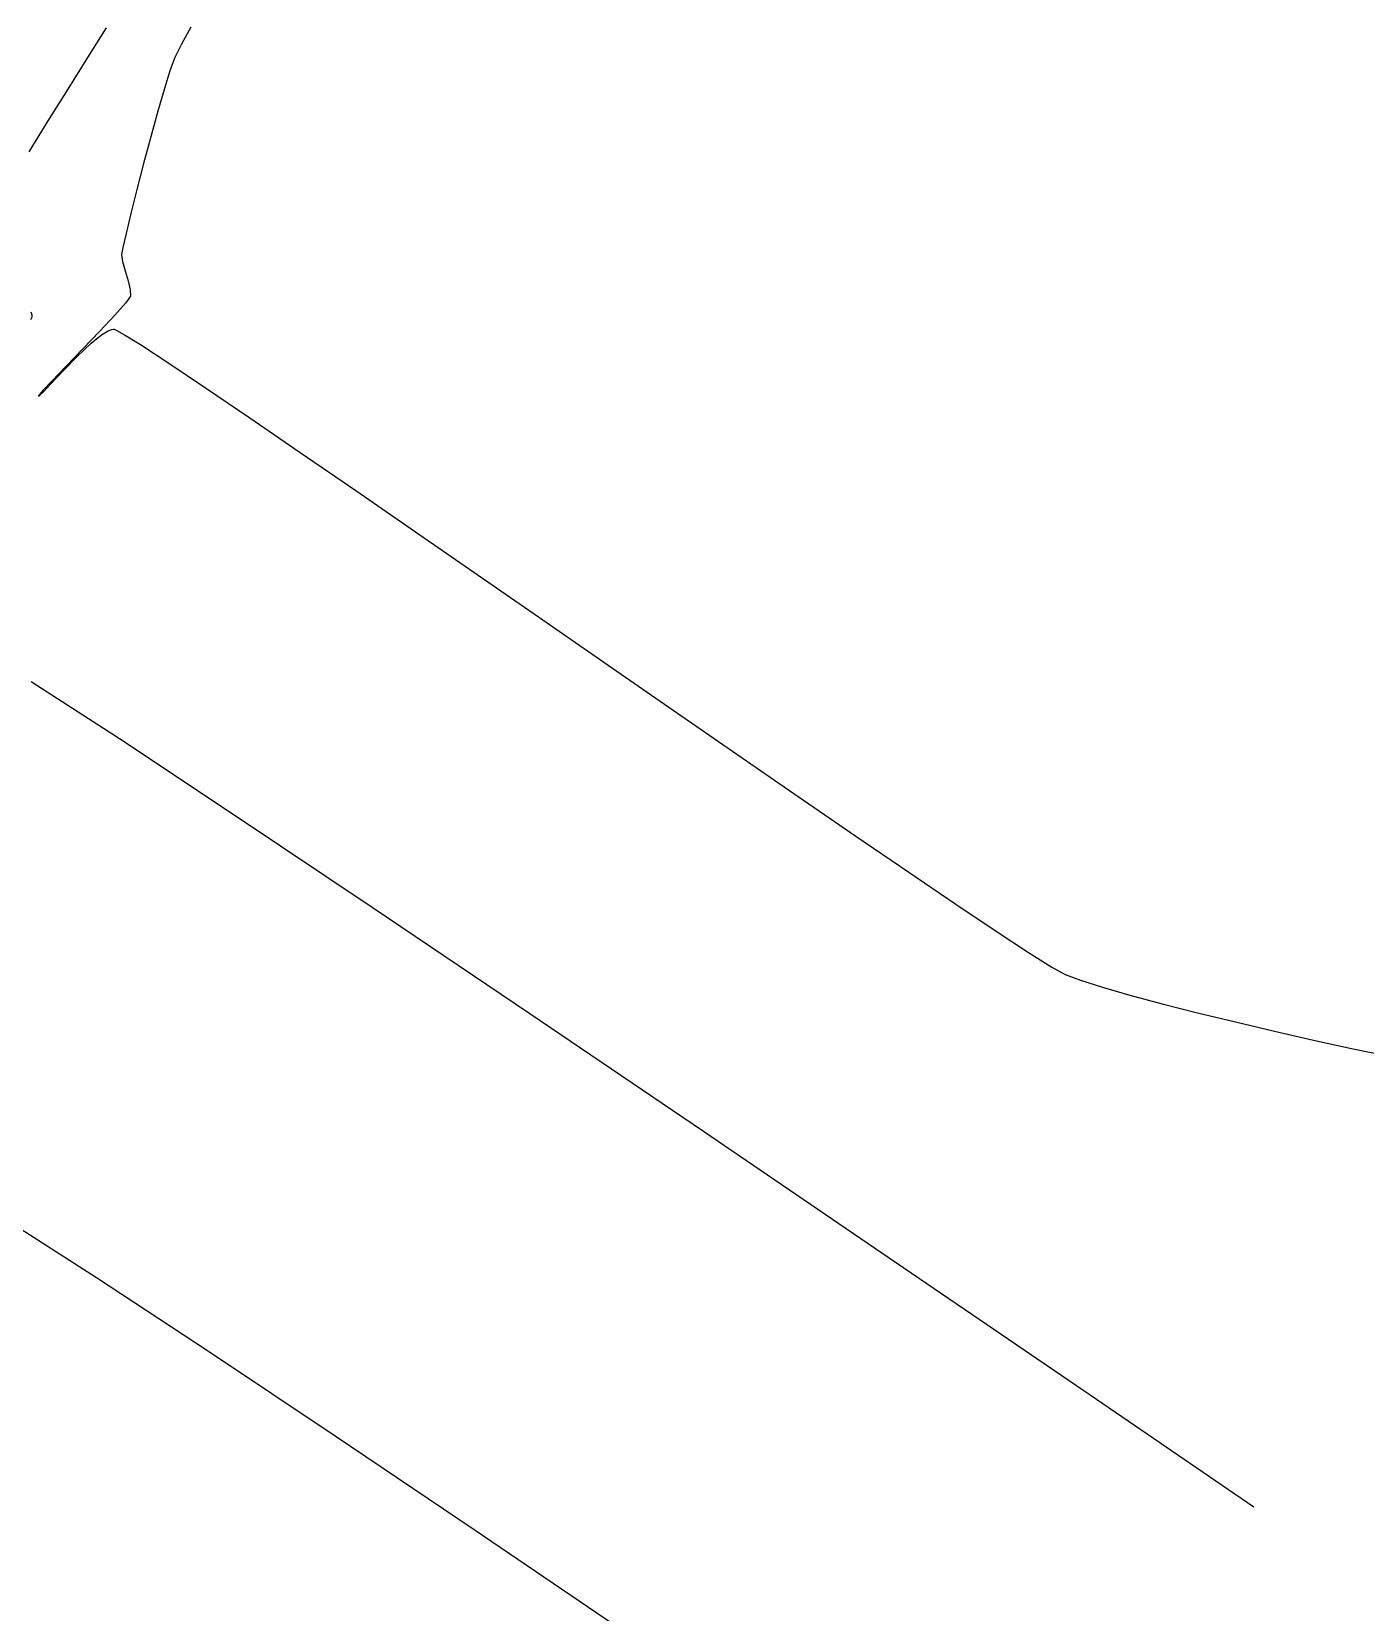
# Model space of a CAD drawing. Header units: metres. Extents: x 708868 to 711043, y 5411316 to 5413138.
# Drawn here: x 709345.1 to 709416.6, y 5411557.1 to 5411641.8 of the extents above; entities that cross this region are included whole.
import ezdxf

# ---------------------------------------------------------------- set-up
doc = ezdxf.new("R2010")
doc.units = ezdxf.units.M
for name, color, linetype in [('Rionegro 2010_Contours', 7, 'Continuous'), ('Rionegro 2014_Contours', 7, 'Continuous'), ('Rionegro 2018_Contours', 7, 'Continuous')]:
    doc.layers.add(name, color=color, linetype=linetype)

msp = doc.modelspace()

# ---------------------------------------------------------------- linework, layer by layer
at = {"layer": 'Rionegro 2010_Contours'}
for points in [[(709353.625, 5411642.055, 241), (709353.111, 5411641.143, 241), (709352.76, 5411640.427, 241), (709352.518, 5411639.762, 241), (709352.208, 5411638.772, 241), (709351.852, 5411637.545, 241), (709351.472, 5411636.172, 241), (709351.089, 5411634.741, 241), (709350.726, 5411633.343, 241), (709350.405, 5411632.066, 241), (709350.147, 5411631.002, 241), (709349.975, 5411630.238, 241), (709349.909, 5411629.865, 241), (709349.964, 5411629.484, 241), (709350.103, 5411628.989, 241), (709350.261, 5411628.46, 241), (709350.374, 5411627.979, 241), (709350.378, 5411627.626, 241), (709350.128, 5411627.275, 241), (709349.544, 5411626.619, 241), (709348.74, 5411625.765, 241), (709347.832, 5411624.821, 241), (709346.934, 5411623.892, 241), (709346.161, 5411623.086, 241), (709345.709, 5411622.602, 241), (709345.506, 5411622.368, 241), (709345.449, 5411622.286, 241), (709345.447, 5411622.27, 241), (709345.462, 5411622.271, 241), (709345.532, 5411622.323, 241), (709345.725, 5411622.513, 241), (709346.12, 5411622.932, 241), (709346.771, 5411623.628, 241), (709347.518, 5411624.397, 241), (709348.273, 5411625.113, 241), (709348.826, 5411625.561, 241), (709349.181, 5411625.781, 241), (709349.38, 5411625.857, 241), (709349.465, 5411625.871, 241), (709349.505, 5411625.864, 241), (709349.657, 5411625.796, 241), (709350.063, 5411625.567, 241), (709350.914, 5411625.036, 241), (709352.435, 5411624.042, 241), (709354.409, 5411622.72, 241), (709356.777, 5411621.113, 241), (709359.482, 5411619.263, 241), (709362.463, 5411617.213, 241), (709365.663, 5411615.005, 241), (709369.023, 5411612.682, 241), (709372.484, 5411610.286, 241), (709375.987, 5411607.86, 241), (709379.475, 5411605.446, 241), (709382.887, 5411603.087, 241), (709386.167, 5411600.825, 241), (709389.255, 5411598.702, 241), (709392.092, 5411596.762, 241), (709394.62, 5411595.046, 241), (709396.78, 5411593.597, 241), (709398.514, 5411592.458, 241), (709399.762, 5411591.671, 241), (709400.467, 5411591.278, 241), (709401.287, 5411590.97, 241), (709402.467, 5411590.598, 241), (709403.947, 5411590.176, 241), (709405.668, 5411589.716, 241), (709407.571, 5411589.233, 241), (709409.596, 5411588.738, 241), (709411.685, 5411588.246, 241), (709413.778, 5411587.769, 241), (709415.817, 5411587.321, 241), (709417.74, 5411586.914, 241)], [(709343.533, 5411578.271, 239), (709348.57, 5411575.036, 239), (709354.561, 5411571.097, 239), (709361.357, 5411566.559, 239), (709368.809, 5411561.529, 239), (709376.768, 5411556.114, 239)]]:
    msp.add_polyline3d(points, dxfattribs=at)
at = {"layer": 'Rionegro 2014_Contours'}
for points in [[(709349.079, 5411642.013, 240), (709348.079, 5411640.418, 240), (709347.025, 5411638.733, 240), (709345.963, 5411637.028, 240), (709344.94, 5411635.368, 240)], [(709353.625, 5411642.055, 241), (709353.111, 5411641.143, 241), (709352.76, 5411640.427, 241), (709352.518, 5411639.762, 241), (709352.208, 5411638.772, 241), (709351.852, 5411637.545, 241), (709351.472, 5411636.172, 241), (709351.089, 5411634.741, 241), (709350.726, 5411633.343, 241), (709350.405, 5411632.066, 241), (709350.147, 5411631.002, 241), (709349.975, 5411630.238, 241), (709349.909, 5411629.865, 241), (709349.964, 5411629.484, 241), (709350.103, 5411628.989, 241), (709350.261, 5411628.46, 241), (709350.374, 5411627.979, 241), (709350.378, 5411627.626, 241), (709350.128, 5411627.275, 241), (709349.544, 5411626.619, 241), (709348.74, 5411625.765, 241), (709347.832, 5411624.821, 241), (709346.934, 5411623.892, 241), (709346.161, 5411623.086, 241), (709345.709, 5411622.602, 241), (709345.506, 5411622.368, 241), (709345.449, 5411622.286, 241), (709345.447, 5411622.27, 241), (709345.462, 5411622.271, 241), (709345.532, 5411622.323, 241), (709345.725, 5411622.513, 241), (709346.12, 5411622.932, 241), (709346.771, 5411623.628, 241), (709347.518, 5411624.397, 241), (709348.273, 5411625.113, 241), (709348.826, 5411625.561, 241), (709349.181, 5411625.781, 241), (709349.38, 5411625.857, 241), (709349.465, 5411625.871, 241), (709349.505, 5411625.864, 241), (709349.657, 5411625.796, 241), (709350.063, 5411625.567, 241), (709350.914, 5411625.036, 241), (709352.435, 5411624.042, 241), (709354.409, 5411622.72, 241), (709356.777, 5411621.113, 241), (709359.482, 5411619.263, 241), (709362.463, 5411617.213, 241), (709365.663, 5411615.005, 241), (709369.023, 5411612.682, 241), (709372.484, 5411610.286, 241), (709375.987, 5411607.86, 241), (709379.475, 5411605.446, 241), (709382.887, 5411603.087, 241), (709386.167, 5411600.825, 241), (709389.255, 5411598.702, 241), (709392.092, 5411596.762, 241), (709394.62, 5411595.046, 241), (709396.78, 5411593.597, 241), (709398.514, 5411592.458, 241), (709399.762, 5411591.671, 241), (709400.467, 5411591.278, 241), (709401.287, 5411590.97, 241), (709402.467, 5411590.598, 241), (709403.947, 5411590.176, 241), (709405.668, 5411589.716, 241), (709407.571, 5411589.233, 241), (709409.596, 5411588.738, 241), (709411.685, 5411588.246, 241), (709413.778, 5411587.769, 241), (709415.817, 5411587.321, 241), (709417.74, 5411586.914, 241)], [(709345.037, 5411626.787, 240), (709345.095, 5411626.627, 240), (709345.104, 5411626.555, 240), (709345.096, 5411626.512, 240), (709345.03, 5411626.366, 240)], [(709345.063, 5411606.989, 240), (709349.789, 5411603.92, 240), (709355.947, 5411599.841, 240), (709363.344, 5411594.886, 240), (709371.788, 5411589.189, 240), (709381.085, 5411582.883, 240), (709391.044, 5411576.104, 240), (709401.473, 5411568.985, 240), (709410.587, 5411562.749, 240)], [(709343.533, 5411578.271, 239), (709348.57, 5411575.036, 239), (709354.561, 5411571.097, 239), (709361.357, 5411566.559, 239), (709368.809, 5411561.529, 239), (709376.768, 5411556.114, 239)]]:
    msp.add_polyline3d(points, dxfattribs=at)
at = {"layer": 'Rionegro 2018_Contours'}
for points in [[(709349.079, 5411642.013, 240), (709348.079, 5411640.418, 240), (709347.025, 5411638.733, 240), (709345.963, 5411637.028, 240), (709344.94, 5411635.368, 240)], [(709353.625, 5411642.055, 241), (709353.111, 5411641.143, 241), (709352.76, 5411640.427, 241), (709352.518, 5411639.762, 241), (709352.208, 5411638.772, 241), (709351.852, 5411637.545, 241), (709351.472, 5411636.172, 241), (709351.089, 5411634.741, 241), (709350.726, 5411633.343, 241), (709350.405, 5411632.066, 241), (709350.147, 5411631.002, 241), (709349.975, 5411630.238, 241), (709349.909, 5411629.865, 241), (709349.964, 5411629.484, 241), (709350.103, 5411628.989, 241), (709350.261, 5411628.46, 241), (709350.374, 5411627.979, 241), (709350.378, 5411627.626, 241), (709350.128, 5411627.275, 241), (709349.544, 5411626.619, 241), (709348.74, 5411625.765, 241), (709347.832, 5411624.821, 241), (709346.934, 5411623.892, 241), (709346.161, 5411623.086, 241), (709345.709, 5411622.602, 241), (709345.506, 5411622.368, 241), (709345.449, 5411622.286, 241), (709345.447, 5411622.27, 241), (709345.462, 5411622.271, 241), (709345.532, 5411622.323, 241), (709345.725, 5411622.513, 241), (709346.12, 5411622.932, 241), (709346.771, 5411623.628, 241), (709347.518, 5411624.397, 241), (709348.273, 5411625.113, 241), (709348.826, 5411625.561, 241), (709349.181, 5411625.781, 241), (709349.38, 5411625.857, 241), (709349.465, 5411625.871, 241), (709349.505, 5411625.864, 241), (709349.657, 5411625.796, 241), (709350.063, 5411625.567, 241), (709350.914, 5411625.036, 241), (709352.435, 5411624.042, 241), (709354.409, 5411622.72, 241), (709356.777, 5411621.113, 241), (709359.482, 5411619.263, 241), (709362.463, 5411617.213, 241), (709365.663, 5411615.005, 241), (709369.023, 5411612.682, 241), (709372.484, 5411610.286, 241), (709375.987, 5411607.86, 241), (709379.475, 5411605.446, 241), (709382.887, 5411603.087, 241), (709386.167, 5411600.825, 241), (709389.255, 5411598.702, 241), (709392.092, 5411596.762, 241), (709394.62, 5411595.046, 241), (709396.78, 5411593.597, 241), (709398.514, 5411592.458, 241), (709399.762, 5411591.671, 241), (709400.467, 5411591.278, 241), (709401.287, 5411590.97, 241), (709402.467, 5411590.598, 241), (709403.947, 5411590.176, 241), (709405.668, 5411589.716, 241), (709407.571, 5411589.233, 241), (709409.596, 5411588.738, 241), (709411.685, 5411588.246, 241), (709413.778, 5411587.769, 241), (709415.817, 5411587.321, 241), (709417.74, 5411586.914, 241)], [(709345.037, 5411626.787, 240), (709345.095, 5411626.627, 240), (709345.104, 5411626.555, 240), (709345.096, 5411626.512, 240), (709345.03, 5411626.366, 240)], [(709345.063, 5411606.989, 240), (709349.789, 5411603.92, 240), (709355.947, 5411599.841, 240), (709363.344, 5411594.886, 240), (709371.788, 5411589.189, 240), (709381.085, 5411582.883, 240), (709391.044, 5411576.104, 240), (709401.473, 5411568.985, 240), (709410.587, 5411562.749, 240)], [(709343.533, 5411578.271, 239), (709348.57, 5411575.036, 239), (709354.561, 5411571.097, 239), (709361.357, 5411566.559, 239), (709368.809, 5411561.529, 239), (709376.768, 5411556.114, 239)]]:
    msp.add_polyline3d(points, dxfattribs=at)

doc.saveas('drawing.dxf')
